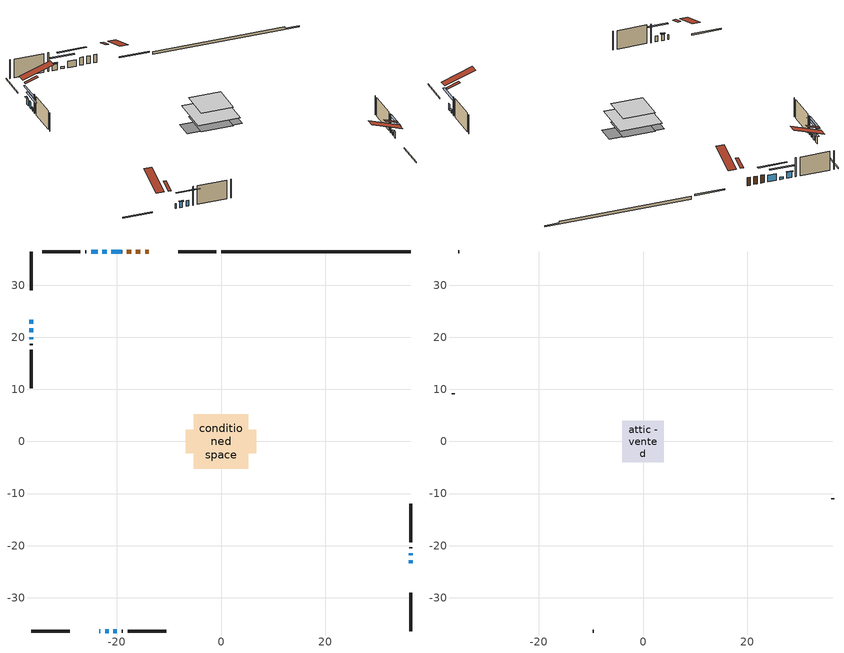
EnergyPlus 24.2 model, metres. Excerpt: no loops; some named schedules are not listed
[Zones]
conditioned space
 floor adiabatic (Floor2 construction): -3.95,-3.95 -3.95,3.95 3.95,3.95 3.95,-3.95 z0.76
 floor adiabatic (AdiabaticFloorConstruction): -5.2,-5.2 -5.2,5.2 5.2,5.2 5.2,-5.2 z3.2
 floor foundation (Slab1 construction): -6.8,-2.29 -6.8,2.29 6.8,2.29 6.8,-2.29 z0
 wall outside (RimJoist1 construction): -0.87,36.41 -8.23,36.41 / -36.41,-36.41 -29.05,-36.41 / -36.41,36.41 -36.41,29.05 / 36.41,-36.41 36.41,-29.05 z0.76:1.06
 wall outside (AdiabaticWallConstruction 1): -13.88,36.41 -14.58,36.41 / -15.5,36.41 -16.33,36.41 / -17.26,36.41 -18.09,36.41 z0.76:2.79
 wall outside (AdiabaticWallConstruction): -23.4,-36.41 -23.19,-36.41 z0.76:1.98; -22.27,-36.41 -21.6,-36.41 / -20.68,-36.41 -20.01,-36.41 z0.76:2.29; -36.41,23.4 -36.41,22.64 / -36.41,21.71 -36.41,21 z0.76:2.51; 36.41,-23.4 36.41,-22.79 z0.76:2.49; -19.02,36.41 -21.05,36.41 z0.76:2.46; -21.98,36.41 -22.77,36.41 z0.76:1.32; -36.41,20.07 -36.41,19.66 z0.76:1.68; 36.41,-21.86 36.41,-21.45 z0.76:1.52; -23.7,36.41 -24.92,36.41 z0.76:2.28
 wall outside (Wall1 construction): -25.85,36.41 -26.07,36.41 / -19.09,-36.41 -18.86,-36.41 / -36.41,18.74 -36.41,18.51 / 36.41,-20.53 36.41,-20.31 z0.76:5.64
 wall outside (Wall2 construction): -27,36.41 -34.39,36.41 / -17.94,-36.41 -10.54,-36.41 / -36.41,17.59 -36.41,10.19 / 36.41,-19.38 36.41,-11.98 z0.76:5.64
 wall foundation (FoundationWall1 construction): 0.06,36.41,0 0.06,36.41,0.76 32.77,36.41,0.76 32.77,36.41,0.3 36.41,36.41,0.3 36.41,36.41,0
 window (WindowConstruction 10): -23.4,-36.41 -23.2,-36.41 z0.76:1.98
 window (WindowConstruction 8): -22.27,-36.41 -21.61,-36.41 z0.76:2.28
 window (WindowConstruction 9): -36.41,23.4 -36.41,22.64 z0.76:2.51
 window (WindowConstruction): 36.41,-23.4 36.41,-22.79 z0.76:2.49
 window (WindowConstruction 1): -19.02,36.41 -21.05,36.41 z0.76:2.46
 window (WindowConstruction 2): -21.98,36.41 -22.77,36.41 z0.76:1.32
 window (WindowConstruction 3): -20.68,-36.41 -20.02,-36.41 z0.76:2.28
 window (WindowConstruction 4): -36.41,21.71 -36.41,21 z0.76:2.51
 window (WindowConstruction 5): -36.41,20.07 -36.41,19.66 z0.76:1.67
 window (WindowConstruction 6): 36.41,-21.86 36.41,-21.46 z0.76:1.52
 window (WindowConstruction 7): -23.7,36.41 -24.92,36.41 z0.76:2.28
 door (Door): -13.88,36.41 -14.57,36.41 z0.76:2.79
 door (Door 1): -15.5,36.41 -16.33,36.41 z0.76:2.79
 door (Door 2): -17.26,36.41 -18.09,36.41 z0.76:2.79
 ceiling adiabatic (AdiabaticFloorConstruction): 5.2,-5.2 5.2,5.2 -5.2,5.2 -5.2,-5.2 z3.2
 roof outside (Roof2 construction): -12.95,36.41,5.64 -12.95,33.25,6.69 -12.12,33.25,6.69 -12.12,36.41,5.64; -24.33,-36.41,5.64 -24.33,-33.25,6.69 -25.16,-33.25,6.69 -25.16,-36.41,5.64; -36.41,24.33,5.64 -33.25,24.33,6.69 -33.25,25.16,6.69 -36.41,25.16,5.64; 36.41,-24.33,5.64 33.25,-24.33,6.69 33.25,-25.16,6.69 36.41,-25.16,5.64
attic - vented
 floor to conditioned space (Floor1 construction Reversed): -3.96,-3.96 -3.96,3.96 3.96,3.96 3.96,-3.96 z5.64
 wall outside (Wall4 construction): -35.32,36.41 -35.48,36.41 / -9.61,-36.41 -9.45,-36.41 / -36.41,9.26 -36.41,9.1 / 36.41,-11.06 36.41,-10.9 z0.76:5.64
 roof outside (Roof1 construction): -11.19,36.41,5.64 -11.19,28.69,8.21 -9.16,28.69,8.21 -9.16,36.41,5.64; -26.09,-36.41,5.64 -26.09,-28.69,8.21 -28.12,-28.69,8.21 -28.12,-36.41,5.64; -36.41,26.09,5.64 -28.69,26.09,8.21 -28.69,28.12,8.21 -36.41,28.12,5.64; 36.41,-26.09,5.64 28.69,-26.09,8.21 28.69,-28.12,8.21 36.41,-28.12,5.64
shading: -21.4,-36.41 -22.47,-36.41 -22.47,-36.82 -21.4,-36.82 z2.49; -36.41,22.44 -36.41,23.6 -36.82,23.6 -36.82,22.44 z2.71; 36.41,-20.15 36.41,-26.04 36.82,-26.04 36.82,-20.15 z5.13; -23.69,36.41 -16.38,36.41 -16.38,36.82 -23.69,36.82 z5.1; -25.41,36.41 -19.34,36.41 -19.34,36.82 -25.41,36.82 z3.96; -17.38,-36.41 -23.32,-36.41 -23.32,-36.82 -17.38,-36.82 z4.92; -36.41,18.36 -36.41,24.35 -36.82,24.35 -36.82,18.36 z5.15; -36.41,17.03 -36.41,22.71 -36.82,22.71 -36.82,17.03 z4.31; 36.41,-21.26 36.41,-22.06 36.82,-22.06 36.82,-21.26 z1.72; -25.12,36.41 -23.5,36.41 -23.5,36.82 -25.12,36.82 z2.49
[Building]
Building 1: Terrain=Suburbs
[Site:Location]
London AP_ON: Latitude {deg}=43.03; Longitude {deg}=-81.15; Time Zone {hr}=-5; Elevation {m}=278; Keep Site Location Information=Yes
[Site:GroundTemperature:Shallow]
3.98693, 1.93205, 1.76749, 2.74264, 6.6573, 10.5537, 13.9317, 16.0716, 16.2534, 14.513, 11.2211, 7.44421
[Site:WaterMainsTemperature]
Calculation Method=Schedule; Temperature Schedule=mains temperature schedule
[Material] Roughness=Rough; Thermal Absorptance=0.9
Name | Thickness {m} | Conductivity {W/m-K} | Density {kg/m3} | Specific Heat {J/kg-K} | Solar Absorptance | Visible Absorptance
asphalt or fiberglass shingles | 0.00635 | 0.162714 | 1121.4 | 1465.45 | 0.4 | 0.4
ceiling loosefill ins | 0.169333 | 0.0480833 | 16.02 | 1046.75 | 0.7 | 0.7
ceiling stud and cavity | 0.1397 | 0.80136 | 65.682 | 1177.47 | 0.7 | 0.7
concrete 4.0 in. | 0.1016 | 1.803125 | 2242.8 | 837.4 | 0.7 | 0.7
concrete 8.0 in. | 0.2032 | 1.803125 | 2242.8 | 837.4 | 0.7 | 0.7
door material | 0.04445 | 0.188738 | 512.64 | 1214.23 | 0.7 | 0.7
door material 1 | 0.04445 | 0.053851 | 512.64 | 1214.23 | 0.7 | 0.7
exterior vertical ins | 0.0317116 | 0.029427 | 32.04 | 1214.23 | 0.7 | 0.7
floor covering | 0.0127 | 0.0433444 | 54.468 | 1339.84 | 0.6 | 0.6
floor rigid ins; wall rigid ins | 0.512978 | 0.029427 | 32.04 | 1214.23 | 0.7 | 0.7
floor stud and cavity | 0.1397 | 0.0983242 | 92.3553 | 1139.71 | 0.7 | 0.7
floor stud and cavity 1 | 0.1397 | 1.75129 | 37.0049 | 1207.88 | 0.7 | 0.7
furniture material conditioned space 1 | 0.1524 | 0.115458 | 640.8 | 1214.23 | 0.6 | 0.6
gypsum board | 0.0127 | 0.160291 | 801 | 837.4 | 0.6 | 0.6
gypsum board 1 | 0.0127 | 0.160291 | 801 | 837.4 | 0.7 | 0.7
osb sheathing 0.5 in. | 0.0127 | 0.115458 | 512.64 | 1214.23 | 0.7 | 0.7
osb sheathing 0.75 in. | 0.01905 | 0.115458 | 512.64 | 1214.23 | 0.7 | 0.7
rim joist stud and cavity | 0.0508 | 0.177588 | 50.32683 | 1063.81 | 0.6 | 0.6
roof rigid ins | 0.051816 | 0.029427 | 32.04 | 1214.23 | 0.7 | 0.7
roof stud and cavity | 0.2032 | 0.825562 | 78.34581 | 1123.46 | 0.7 | 0.7
slab rigid ins | 0.0252857 | 0.029427 | 32.04 | 1214.23 | 0.7 | 0.7
wall stud and cavity | 0.1397 | 1.22077 | 139.0536 | 1170.24 | 0.7 | 0.7
wall stud and cavity 1 | 0.1397 | 1.417 | 139.0536 | 1170.24 | 0.7 | 0.7
wall stud and cavity 2 | 0.0889 | 6.9971 | 50.32683 | 1063.81 | 0.6 | 0.6
wall stud and cavity 3 | 0.0889 | 0.380278 | 52.3479 | 1209.89 | 0.7 | 0.7
wall stud and cavity 4 | 0.0889 | 0.391764 | 83.0341 | 1211.67 | 0.7 | 0.7
wood siding | 0.0254 | 0.102417 | 544.68 | 1172.36 | 0.51 | 0.51
wood siding 1 | 0.00254 | 0.102417 | 544.68 | 1172.36 | 0.51 | 0.51
wood siding 2; wood siding 3; wood siding 4 | 0.0254 | 0.102417 | 544.68 | 1172.36 | 0.7 | 0.7
[WindowMaterial:SimpleGlazingSystem]
Name | U-Factor {W/m2-K} | Solar Heat Gain Coefficient
WindowMaterial | 2.958238 | 0.63
WindowMaterial 1 | 2.88613 | 0.7
WindowMaterial 2 | 2.99287 | 0.59
WindowMaterial 3 | 2.95313 | 0.64
WindowMaterial 4 | 2.94291 | 0.65
WindowMaterial 5 | 3.02126 | 0.56
WindowMaterial 6 | 3.026374 | 0.55
WindowMaterial 7 | 2.961077 | 0.63
WindowMaterial 8 | 2.93666 | 0.65
WindowMaterial 9 | 4.576468 | 0.65
[Construction]
AdiabaticFloorConstruction: floor stud and cavity 1, floor rigid ins, osb sheathing 0.75 in., floor covering
AdiabaticWallConstruction: wood siding 3, wall rigid ins, wall stud and cavity 3, gypsum board
AdiabaticWallConstruction 1: wood siding 4, wall rigid ins, wall stud and cavity 3, gypsum board
Door: door material
Door 1; Door 2: door material 1
Floor1 construction Reversed: gypsum board, ceiling stud and cavity, ceiling loosefill ins
Floor2 construction: floor stud and cavity, osb sheathing 0.75 in., floor covering
FoundationWall1 construction: concrete 8.0 in., gypsum board 1
furniture construction conditioned space 1: furniture material conditioned space 1
PartitionWallConstruction: gypsum board, wall stud and cavity 4, gypsum board
RimJoist1 construction: wood siding 2, rim joist stud and cavity
Roof1 construction: asphalt or fiberglass shingles
Roof2 construction: asphalt or fiberglass shingles, roof rigid ins, osb sheathing 0.75 in., roof stud and cavity, gypsum board
Slab1 construction: slab rigid ins, concrete 4.0 in.
Wall1 construction: wood siding, osb sheathing 0.5 in., wall stud and cavity, gypsum board
Wall2 construction: wood siding, osb sheathing 0.5 in., wall stud and cavity 1, gypsum board
Wall4 construction: wood siding 1, wall stud and cavity 2
WindowConstruction: WindowMaterial
WindowConstruction 1: WindowMaterial 1
WindowConstruction 10: WindowMaterial 9
WindowConstruction 2: WindowMaterial 2
WindowConstruction 3; WindowConstruction 8: WindowMaterial 3
WindowConstruction 4: WindowMaterial 4
WindowConstruction 5: WindowMaterial 5
WindowConstruction 6: WindowMaterial 6
WindowConstruction 7: WindowMaterial 7
WindowConstruction 9: WindowMaterial 8
[Zone] Multiplier=1; Part of Total Floor Area=Yes
Name | Volume {m3}
attic - vented | 26.1855
conditioned space | 293.2
[Space]
Name | Zone | Volume {m3}
attic - vented 1 | attic - vented | 26.1855
conditioned space 1 | conditioned space | 293.2
[ZoneInfiltration:EffectiveLeakageArea]
infil attic - vented 1: Zone or Space=attic - vented 1; Schedule=Always On Discrete; Effective Air Leakage Area {cm2}=2737.31; Stack Coefficient=0.000517938; Wind Coefficient=1.53765e-05
[ZoneMixing]
whole house fan mix: Zone or Space=attic - vented; Schedule=Always On Continuous; Design Flow Rate Calculation Method=Flow/Zone; Design Flow Rate {m3/s}=0; Source Zone or Space=conditioned space
[SurfaceProperty:ExposedFoundationPerimeter]
Slab1: Exposed Perimeter Calculation Method=TotalExposedPerimeter; Total Exposed Perimeter {m}=36.35
[InternalMass] Zone or ZoneList=conditioned space; Space or SpaceList=conditioned space 1
Name | Construction | Surface Area {m2}
furniture mass conditioned space 1 | furniture construction conditioned space 1 | 93.0239
partition wall mass | PartitionWallConstruction | 170.3
[Lights]
interior lighting: Zone or ZoneList or Space or SpaceList=conditioned space 1; Schedule=interior lighting schedule; Design Level Calculation Method=LightingLevel; Lighting Level {W}=343.2; Return Air Fraction=0; Fraction Radiant=0.6; Fraction Visible=0.2; Fraction Replaceable=1
[People]
occupants: Zone or ZoneList or Space or SpaceList=conditioned space 1; Number of People Schedule=occupants schedule; Number of People Calculation Method=People; Number of People=3; Fraction Radiant=0.314171; Sensible Heat Fraction=0.56303; Activity Level Schedule=occupants activity schedule; Carbon Dioxide Generation Rate {m3/s-W}=0; Enable ASHRAE 55 Comfort Warnings=No; Mean Radiant Temperature Calculation Type=EnclosureAveraged
[ElectricEquipment] Zone or ZoneList or Space or SpaceList=conditioned space 1; Design Level Calculation Method=EquipmentLevel
Name | Schedule | Design Level {W} | Fraction Latent | Fraction Radiant | Fraction Lost
clothes dryer | clothes dryer schedule | 140.772 | 0.015 | 0.081 | 0.85
clothes washer | clothes washer schedule | 32.1985 | 0.03 | 0.162 | 0.7
cooking range | cooking range schedule | 215.147 | 0.08 | 0.432 | 0.2
dishwasher | dishwasher schedule | 66.8632 | 0.3 | 0.18 | 0.4
fridge | fridge schedule | 72.9452 | 0 | 0.6 | 0
mech vent house fan | mech vent house fan schedule | 0 | 0 | 0 | 1
mech vent house fan cfis | mech vent house fan cfis schedule | 0 | 0 | 0 | 0
misc plug loads | misc plug loads schedule | 494.7 | 0.045 | 0.513 | 0.1
whole house fan | Always On Discrete | 0 | 0 | 0 | 1
[OtherEquipment] Zone or ZoneList or Space or SpaceList=conditioned space 1; Design Level Calculation Method=EquipmentLevel
Name | Fuel Type | Schedule | Design Level {W} | Fraction Latent | Fraction Radiant | Fraction Lost
clothes dryer 1 | Electricity | clothes dryer schedule | 0 | 0.015 | 0.081 | 0.85
cooking range 1 | Electricity | cooking range schedule | 0 | 0.08 | 0.432 | 0.2
general water use latent | None | general water use schedule | 62.594 | 1 | 0 | 0
general water use sensible | None | general water use schedule | -61.6891 | 0 | 0.6 | 0
mech vent house fan latent load | None | Always On Discrete | 0 | 1 | 0 | 0
mech vent house fan sensible load | None | Always On Discrete | 0 | 0 | 0 | 0
water heater energy adjustment1 | NaturalGas | Always On Discrete | 0.01 | 0 | 0 | 1
[ZoneInfiltration:DesignFlowRate] Zone or ZoneList or Space or SpaceList=conditioned space 1; Schedule=Always On Discrete; Design Flow Rate Calculation Method=Flow/Zone; Design Flow Rate {m3/s}=0
infil flow; natural vent flow; whole house fan flow
[AvailabilityManager:Scheduled]
central ac and furnace airloop Availability Manager: Schedule=Always On Discrete
[Foundation:Kiva]
Foundation Kiva 1: Initial Indoor Air Temperature {C}=18; Wall Height Above Grade {m}=0.759988; Wall Depth Below Slab {m}=0.2032; Custom Block Material Name 1=exterior vertical ins; Custom Block Depth 1 {m}=0.759988; Custom Block X Position 1 {m}=0.2159; Custom Block Z Position 1 {m}=0
[Foundation:Kiva:Settings]
Soil Conductivity {W/m-K}=0.849921; Soil Density {kg/m3}=1842.3; Soil Specific Heat {J/kg-K}=418.7; Ground Solar Absorptivity=0.9; Ground Thermal Absorptivity=0.9; Ground Surface Roughness {m}=0.03; Far-Field Width {m}=40; Deep-Ground Boundary Condition=ZeroFlux; Deep-Ground Depth {m}=40; Minimum Cell Dimension {m}=0.2; Maximum Cell Growth Coefficient=3; Simulation Timestep=Timestep
[Exterior:Lights]
exterior lighting: Schedule=exterior lighting schedule; Design Level {W}=75.6
[EnergyManagementSystem:GlobalVariable]
central_ac_and_furnace_airloop_Fan_RTF
infil_program_Qfan
infil_program_Qinf
natural_vent_program_Qnv
natural_vent_program_Qwhf
[EnergyManagementSystem:Sensor]
Name | Output:Variable or Output:Meter Index Key | Output:Variable or Output:Meter
airflow_gain | infil flow | Infiltration Sensible Heat Gain Energy
airflow_gain_1 | natural vent flow | Infiltration Sensible Heat Gain Energy
airflow_gain_2 | whole house fan flow | Infiltration Sensible Heat Gain Energy
airflow_loss | infil flow | Infiltration Sensible Heat Loss Energy
airflow_loss_1 | natural vent flow | Infiltration Sensible Heat Loss Energy
airflow_loss_2 | whole house fan flow | Infiltration Sensible Heat Loss Energy
clg_load_cond |  | Cooling:EnergyTransfer:Zone:CONDITIONED SPACE
clg_sp_s; clg_sp_s_1 | cooling setpoint | Schedule Value
clothes_dryer_exhaust_0_sch_s | clothes dryer exhaust 0 schedule | Schedule Value
cool_season | cooling season schedule | Schedule Value
htg_load_cond |  | Heating:EnergyTransfer:Zone:CONDITIONED SPACE
htg_sp_s; htg_sp_s_1 | heating setpoint | Schedule Value
ig_ee_conv | clothes dryer | Electric Equipment Convective Heating Energy
ig_ee_conv_2 | cooking range | Electric Equipment Convective Heating Energy
ig_ee_conv_4 | fridge | Electric Equipment Convective Heating Energy
ig_ee_conv_5 | misc plug loads | Electric Equipment Convective Heating Energy
ig_ee_conv_6 | whole house fan | Electric Equipment Convective Heating Energy
ig_ee_rad | clothes dryer | Electric Equipment Radiant Heating Energy
ig_ee_rad_2 | cooking range | Electric Equipment Radiant Heating Energy
ig_ee_rad_4 | fridge | Electric Equipment Radiant Heating Energy
ig_ee_rad_5 | misc plug loads | Electric Equipment Radiant Heating Energy
ig_ee_rad_6 | whole house fan | Electric Equipment Radiant Heating Energy
ig_lgt_conv | interior lighting | Lights Convective Heating Energy
ig_lgt_rad | interior lighting | Lights Radiant Heating Energy
ig_lgt_vis | interior lighting | Lights Visible Radiation Heating Energy
ig_oe_conv | clothes dryer 1 | Other Equipment Convective Heating Energy
ig_oe_conv_1 | cooking range 1 | Other Equipment Convective Heating Energy
ig_oe_conv_2 | general water use latent | Other Equipment Convective Heating Energy
ig_oe_conv_3 | general water use sensible | Other Equipment Convective Heating Energy
ig_oe_conv_4 | water heater energy adjustment1 | Other Equipment Convective Heating Energy
ig_oe_rad | clothes dryer 1 | Other Equipment Radiant Heating Energy
ig_oe_rad_1 | cooking range 1 | Other Equipment Radiant Heating Energy
ig_oe_rad_2 | general water use latent | Other Equipment Radiant Heating Energy
ig_oe_rad_3 | general water use sensible | Other Equipment Radiant Heating Energy
ig_oe_rad_4 | water heater energy adjustment1 | Other Equipment Radiant Heating Energy
ig_ppl_conv | occupants | People Convective Heating Energy
ig_ppl_rad | occupants | People Radiant Heating Energy
im_conv | furniture mass conditioned space 1 | Surface Inside Face Convection Heat Gain Energy
im_conv_1 | partition wall mass | Surface Inside Face Convection Heat Gain Energy
im_ig | furniture mass conditioned space 1 | Surface Inside Face Internal Gains Radiation Heat Gain Energy
im_ig_1 | partition wall mass | Surface Inside Face Internal Gains Radiation Heat Gain Energy
im_lgt | furniture mass conditioned space 1 | Surface Inside Face Lights Radiation Heat Gain Energy
im_lgt_1 | partition wall mass | Surface Inside Face Lights Radiation Heat Gain Energy
im_sol | furniture mass conditioned space 1 | Surface Inside Face Solar Radiation Heat Gain Energy
im_sol_1 | partition wall mass | Surface Inside Face Solar Radiation Heat Gain Energy
im_surf | furniture mass conditioned space 1 | Surface Inside Face Net Surface Thermal Radiation Heat Gain Energy
im_surf_1 | partition wall mass | Surface Inside Face Net Surface Thermal Radiation Heat Gain Energy
mv_conv | mech vent house fan | Electric Equipment Convective Heating Energy
mv_conv_1 | mech vent house fan cfis | Electric Equipment Convective Heating Energy
mv_conv_2 | mech vent house fan latent load | Other Equipment Convective Heating Energy
mv_conv_3 | mech vent house fan sensible load | Other Equipment Convective Heating Energy
mv_rad | mech vent house fan | Electric Equipment Radiant Heating Energy
mv_rad_1 | mech vent house fan cfis | Electric Equipment Radiant Heating Energy
mv_rad_2 | mech vent house fan latent load | Other Equipment Radiant Heating Energy
mv_rad_3 | mech vent house fan sensible load | Other Equipment Radiant Heating Energy
natural_vent_s | natural vent schedule | Schedule Value
out_pb_s |  | Site Outdoor Air Barometric Pressure
out_wt_s |  | Site Outdoor Air Humidity Ratio
site_vw_s |  | Site Wind Speed
ss_back_out | Window1 | Surface Window Shortwave from Zone Back Out Window Heat Transfer Rate
ss_back_out_1 | Window11 | Surface Window Shortwave from Zone Back Out Window Heat Transfer Rate
ss_back_out_10 | Window9 | Surface Window Shortwave from Zone Back Out Window Heat Transfer Rate
ss_back_out_2 | Window12 | Surface Window Shortwave from Zone Back Out Window Heat Transfer Rate
ss_back_out_3 | Window2 | Surface Window Shortwave from Zone Back Out Window Heat Transfer Rate
ss_back_out_4 | Window3 | Surface Window Shortwave from Zone Back Out Window Heat Transfer Rate
ss_back_out_5 | Window4 | Surface Window Shortwave from Zone Back Out Window Heat Transfer Rate
ss_back_out_6 | Window5 | Surface Window Shortwave from Zone Back Out Window Heat Transfer Rate
ss_back_out_7 | Window6 | Surface Window Shortwave from Zone Back Out Window Heat Transfer Rate
ss_back_out_8 | Window7 | Surface Window Shortwave from Zone Back Out Window Heat Transfer Rate
ss_back_out_9 | Window8 | Surface Window Shortwave from Zone Back Out Window Heat Transfer Rate
ss_conv | Door1 | Surface Inside Face Convection Heat Gain Energy
ss_conv_1 | Door2 | Surface Inside Face Convection Heat Gain Energy
ss_conv_10 | Window6 | Surface Inside Face Convection Heat Gain Energy
ss_conv_11 | Window7 | Surface Inside Face Convection Heat Gain Energy
ss_conv_12 | Window8 | Surface Inside Face Convection Heat Gain Energy
ss_conv_13 | Window9 | Surface Inside Face Convection Heat Gain Energy
ss_conv_2 | Door3 | Surface Inside Face Convection Heat Gain Energy
ss_conv_3 | Window1 | Surface Inside Face Convection Heat Gain Energy
ss_conv_4 | Window11 | Surface Inside Face Convection Heat Gain Energy
ss_conv_5 | Window12 | Surface Inside Face Convection Heat Gain Energy
ss_conv_6 | Window2 | Surface Inside Face Convection Heat Gain Energy
ss_conv_7 | Window3 | Surface Inside Face Convection Heat Gain Energy
ss_conv_8 | Window4 | Surface Inside Face Convection Heat Gain Energy
ss_conv_9 | Window5 | Surface Inside Face Convection Heat Gain Energy
ss_ig | Door1 | Surface Inside Face Internal Gains Radiation Heat Gain Energy
ss_ig_1 | Door2 | Surface Inside Face Internal Gains Radiation Heat Gain Energy
ss_ig_10 | Window6 | Surface Inside Face Internal Gains Radiation Heat Gain Energy
ss_ig_11 | Window7 | Surface Inside Face Internal Gains Radiation Heat Gain Energy
ss_ig_12 | Window8 | Surface Inside Face Internal Gains Radiation Heat Gain Energy
ss_ig_13 | Window9 | Surface Inside Face Internal Gains Radiation Heat Gain Energy
ss_ig_2 | Door3 | Surface Inside Face Internal Gains Radiation Heat Gain Energy
ss_ig_3 | Window1 | Surface Inside Face Internal Gains Radiation Heat Gain Energy
ss_ig_4 | Window11 | Surface Inside Face Internal Gains Radiation Heat Gain Energy
ss_ig_5 | Window12 | Surface Inside Face Internal Gains Radiation Heat Gain Energy
ss_ig_6 | Window2 | Surface Inside Face Internal Gains Radiation Heat Gain Energy
ss_ig_7 | Window3 | Surface Inside Face Internal Gains Radiation Heat Gain Energy
ss_ig_8 | Window4 | Surface Inside Face Internal Gains Radiation Heat Gain Energy
ss_ig_9 | Window5 | Surface Inside Face Internal Gains Radiation Heat Gain Energy
ss_lgt | Door1 | Surface Inside Face Lights Radiation Heat Gain Energy
ss_lgt_1 | Door2 | Surface Inside Face Lights Radiation Heat Gain Energy
ss_lgt_2 | Door3 | Surface Inside Face Lights Radiation Heat Gain Energy
ss_sol | Door1 | Surface Inside Face Solar Radiation Heat Gain Energy
ss_sol_1 | Door2 | Surface Inside Face Solar Radiation Heat Gain Energy
ss_sol_2 | Door3 | Surface Inside Face Solar Radiation Heat Gain Energy
ss_surf | Door1 | Surface Inside Face Net Surface Thermal Radiation Heat Gain Energy
ss_surf_1 | Door2 | Surface Inside Face Net Surface Thermal Radiation Heat Gain Energy
ss_surf_10 | Window6 | Surface Inside Face Net Surface Thermal Radiation Heat Gain Energy
ss_surf_11 | Window7 | Surface Inside Face Net Surface Thermal Radiation Heat Gain Energy
ss_surf_12 | Window8 | Surface Inside Face Net Surface Thermal Radiation Heat Gain Energy
ss_surf_13 | Window9 | Surface Inside Face Net Surface Thermal Radiation Heat Gain Energy
ss_surf_2 | Door3 | Surface Inside Face Net Surface Thermal Radiation Heat Gain Energy
ss_surf_3 | Window1 | Surface Inside Face Net Surface Thermal Radiation Heat Gain Energy
ss_surf_4 | Window11 | Surface Inside Face Net Surface Thermal Radiation Heat Gain Energy
ss_surf_5 | Window12 | Surface Inside Face Net Surface Thermal Radiation Heat Gain Energy
ss_surf_6 | Window2 | Surface Inside Face Net Surface Thermal Radiation Heat Gain Energy
ss_surf_7 | Window3 | Surface Inside Face Net Surface Thermal Radiation Heat Gain Energy
ss_surf_8 | Window4 | Surface Inside Face Net Surface Thermal Radiation Heat Gain Energy
ss_surf_9 | Window5 | Surface Inside Face Net Surface Thermal Radiation Heat Gain Energy
ss_trans_in | Window1 | Surface Window Transmitted Solar Radiation Rate
ss_trans_in_1 | Window11 | Surface Window Transmitted Solar Radiation Rate
ss_trans_in_10 | Window9 | Surface Window Transmitted Solar Radiation Rate
ss_trans_in_2 | Window12 | Surface Window Transmitted Solar Radiation Rate
ss_trans_in_3 | Window2 | Surface Window Transmitted Solar Radiation Rate
ss_trans_in_4 | Window3 | Surface Window Transmitted Solar Radiation Rate
ss_trans_in_5 | Window4 | Surface Window Transmitted Solar Radiation Rate
ss_trans_in_6 | Window5 | Surface Window Transmitted Solar Radiation Rate
ss_trans_in_7 | Window6 | Surface Window Transmitted Solar Radiation Rate
ss_trans_in_8 | Window7 | Surface Window Transmitted Solar Radiation Rate
ss_trans_in_9 | Window8 | Surface Window Transmitted Solar Radiation Rate
ss_trans_out | Window1 | Surface Inside Face Initial Transmitted Diffuse Transmitted Out Window Solar Radiation Rate
ss_trans_out_1 | Window11 | Surface Inside Face Initial Transmitted Diffuse Transmitted Out Window Solar Radiation Rate
ss_trans_out_10 | Window9 | Surface Inside Face Initial Transmitted Diffuse Transmitted Out Window Solar Radiation Rate
ss_trans_out_2 | Window12 | Surface Inside Face Initial Transmitted Diffuse Transmitted Out Window Solar Radiation Rate
ss_trans_out_3 | Window2 | Surface Inside Face Initial Transmitted Diffuse Transmitted Out Window Solar Radiation Rate
ss_trans_out_4 | Window3 | Surface Inside Face Initial Transmitted Diffuse Transmitted Out Window Solar Radiation Rate
ss_trans_out_5 | Window4 | Surface Inside Face Initial Transmitted Diffuse Transmitted Out Window Solar Radiation Rate
